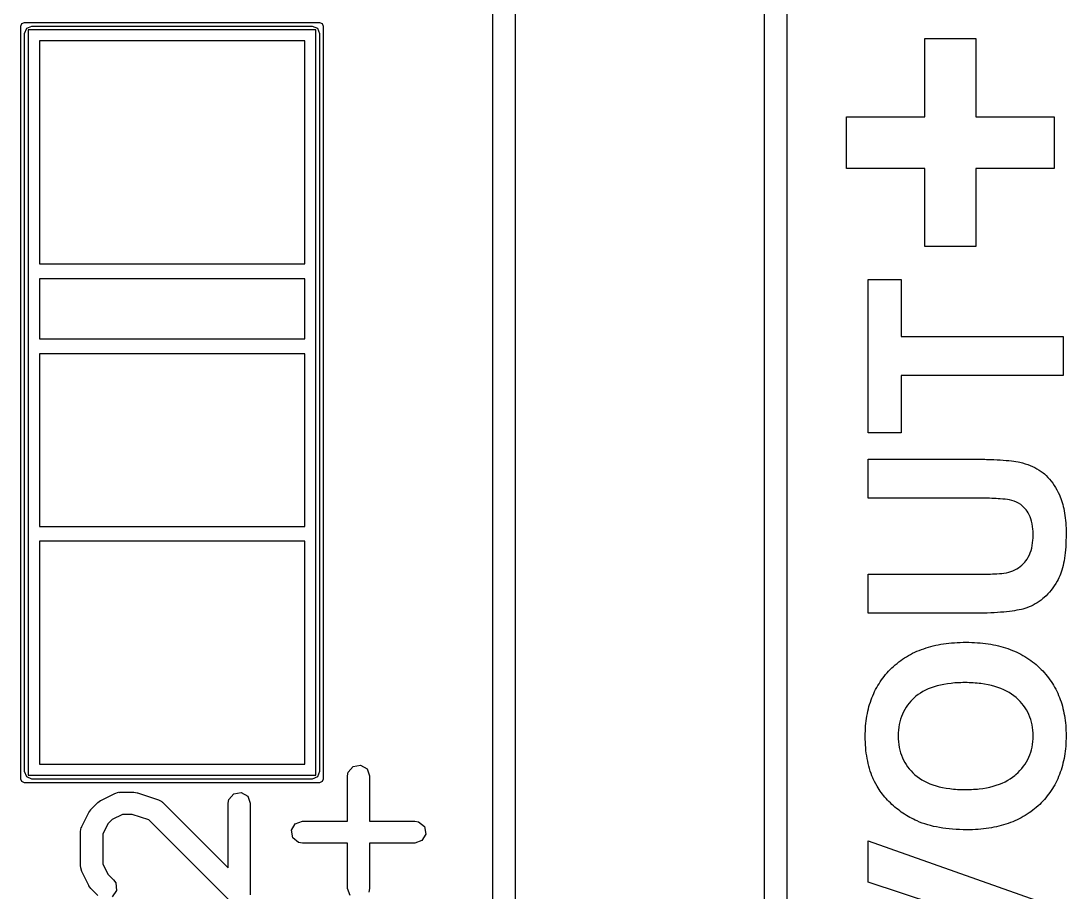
# Model space of a CAD drawing. Extents: x 107 to 207, y -142 to -86.
# Drawn here: x 190.75 to 197.83, y -131.92 to -126.01 of the extents above; entities that cross this region are included whole.
import ezdxf

# ---------------------------------------------------------------- set-up
doc = ezdxf.new("R2010")
doc.units = 0
doc.layers.add('BLACK', color=7, linetype='CONTINUOUS')

msp = doc.modelspace()

# ---------------------------------------------------------------- linework, layer by layer
at = {"layer": 'BLACK', "linetype": 'CONTINUOUS'}
for p, q in [((193.95, -134.679373), (193.95, -86.11)), ((194.1, -95.785), (194.1, -132.185)), ((195.7914, -132.989), (195.7914, -111.4426)), ((195.9414, -125.8432), (195.9414, -132.914)), ((190.75, -126.05), (190.757322, -126.032322)), ((190.757322, -126.032322), (190.775, -126.025)), ((190.775, -126.025), (192.775, -126.025)), ((192.775, -126.025), (192.792678, -126.032322)), ((192.792678, -126.032322), (192.8, -126.05)), ((190.75, -131.15), (190.75, -126.05)), ((190.775, -126.1), (190.789645, -126.064645)), ((190.775, -131.1), (190.775, -126.1)), ((190.789645, -126.064645), (190.825, -126.05)), ((190.8, -126.075), (190.8, -131.125)), ((192.75, -126.075), (190.8, -126.075)), ((190.825, -126.05), (192.725, -126.05)), ((192.725, -126.05), (192.760355, -126.064645)), ((192.75, -131.125), (192.75, -126.075)), ((192.760355, -126.064645), (192.775, -126.1)), ((192.775, -126.1), (192.775, -131.1)), ((192.8, -126.05), (192.8, -131.15)), ((190.875, -126.15), (190.875, -127.661)), ((192.675, -126.15), (190.875, -126.15)), ((192.675, -127.661), (192.675, -126.15)), ((196.878265, -126.663977), (196.878265, -126.134947)), ((196.878265, -126.134947), (197.222159, -126.134947)), ((197.222159, -126.134947), (197.222159, -126.663977)), ((196.346793, -127.015687), (196.346793, -126.663977)), ((196.346793, -126.663977), (196.878265, -126.663977)), ((197.222159, -126.663977), (197.753632, -126.663977)), ((197.753632, -126.663977), (197.753632, -127.015687)), ((196.878265, -127.015687), (196.346793, -127.015687)), ((196.878265, -127.543251), (196.878265, -127.015687)), ((197.753632, -127.015687), (197.222159, -127.015687)), ((197.222159, -127.015687), (197.222159, -127.543251)), ((197.222159, -127.543251), (196.878265, -127.543251)), ((190.875, -127.661), (192.675, -127.661)), ((190.875, -127.761), (190.875, -128.169)), ((192.675, -127.761), (190.875, -127.761)), ((192.675, -128.169), (192.675, -127.761)), ((196.493634, -128.805777), (196.493634, -127.765595)), ((196.493634, -127.765595), (196.717165, -127.765595)), ((196.717165, -127.765595), (196.717165, -128.152964)), ((196.717165, -128.152964), (197.8145, -128.152964)), ((197.8145, -128.152964), (197.8145, -128.417455)), ((190.875, -128.169), (192.675, -128.169)), ((190.875, -128.269), (190.875, -129.439)), ((192.675, -128.269), (190.875, -128.269)), ((192.675, -129.439), (192.675, -128.269)), ((197.8145, -128.417455), (196.717165, -128.417455)), ((196.717165, -128.417455), (196.717165, -128.805777)), ((196.717165, -128.805777), (196.493634, -128.805777)), ((196.493634, -129.247441), (196.493634, -128.983268)), ((196.493634, -128.983268), (197.186136, -128.983268)), ((197.186136, -128.983268), (197.200844, -128.983289)), ((197.200844, -128.983289), (197.215279, -128.983352)), ((197.215279, -128.983352), (197.229442, -128.983458)), ((197.229442, -128.983458), (197.243333, -128.983605)), ((197.243333, -128.983605), (197.256952, -128.983795)), ((197.256952, -128.983795), (197.270299, -128.984027)), ((197.270299, -128.984027), (197.283373, -128.984301)), ((197.283373, -128.984301), (197.296175, -128.984617)), ((197.296175, -128.984617), (197.320962, -128.985376)), ((197.320962, -128.985376), (197.344661, -128.986304)), ((197.344661, -128.986304), (197.36727, -128.987401)), ((197.36727, -128.987401), (197.38879, -128.988666)), ((197.38879, -128.988666), (197.409222, -128.990099)), ((197.409222, -128.990099), (197.428564, -128.991702)), ((197.428564, -128.991702), (197.446818, -128.993473)), ((197.446818, -128.993473), (197.463982, -128.995413)), ((197.463982, -128.995413), (197.480057, -128.997521)), ((197.480057, -128.997521), (197.495044, -128.999799)), ((197.495044, -128.999799), (197.508941, -129.002244)), ((197.508941, -129.002244), (197.52175, -129.004859)), ((197.52175, -129.004859), (197.539878, -129.009169)), ((197.539878, -129.009169), (197.557471, -129.01412)), ((197.557471, -129.01412), (197.574527, -129.019714)), ((197.574527, -129.019714), (197.591048, -129.025949)), ((197.591048, -129.025949), (197.607033, -129.032826)), ((197.607033, -129.032826), (197.622482, -129.040345)), ((197.622482, -129.040345), (197.637395, -129.048506)), ((197.637395, -129.048506), (197.651773, -129.057309)), ((197.651773, -129.057309), (197.665614, -129.066753)), ((197.665614, -129.066753), (197.67892, -129.07684)), ((197.67892, -129.07684), (197.687493, -129.08392)), ((197.687493, -129.08392), (197.699874, -129.095039)), ((197.699874, -129.095039), (197.711776, -129.106845)), ((197.711776, -129.106845), (197.723197, -129.119337)), ((197.723197, -129.119337), (197.734138, -129.132515)), ((197.734138, -129.132515), (197.7446, -129.14638)), ((197.7446, -129.14638), (197.754581, -129.160932)), ((197.754581, -129.160932), (197.764082, -129.17617)), ((197.764082, -129.17617), (197.773103, -129.192094)), ((197.773103, -129.192094), (197.781645, -129.208705)), ((197.781645, -129.208705), (197.789706, -129.226002)), ((197.789706, -129.226002), (197.794814, -129.237916)), ((197.225825, -129.247441), (196.493634, -129.247441)), ((197.245122, -129.247487), (197.225825, -129.247441)), ((197.263719, -129.247625), (197.245122, -129.247487)), ((197.281616, -129.247854), (197.263719, -129.247625)), ((197.298814, -129.248175), (197.281616, -129.247854)), ((197.315313, -129.248588), (197.298814, -129.248175)), ((197.331112, -129.249093), (197.315313, -129.248588)), ((197.346211, -129.24969), (197.331112, -129.249093)), ((197.360611, -129.250378), (197.346211, -129.24969)), ((197.374311, -129.251158), (197.360611, -129.250378)), ((197.387312, -129.25203), (197.374311, -129.251158)), ((197.405501, -129.25351), (197.387312, -129.25203)), ((197.422117, -129.255197), (197.405501, -129.25351)), ((197.437159, -129.25709), (197.422117, -129.255197)), ((197.450627, -129.259189), (197.437159, -129.25709)), ((197.467207, -129.262761), (197.450627, -129.259189)), ((197.483132, -129.267762), (197.467207, -129.262761)), ((197.498403, -129.274192), (197.483132, -129.267762)), ((197.513018, -129.28205), (197.498403, -129.274192)), ((197.526979, -129.291338), (197.513018, -129.28205)), ((197.53702, -129.299241), (197.526979, -129.291338)), ((197.794814, -129.237916), (197.799658, -129.250173)), ((197.799658, -129.250173), (197.80419, -129.262895)), ((197.80419, -129.262895), (197.80841, -129.276081)), ((197.80841, -129.276081), (197.812317, -129.28973)), ((197.812317, -129.28973), (197.815911, -129.303843)), ((197.546692, -129.307948), (197.53702, -129.299241)), ((197.555996, -129.317458), (197.546692, -129.307948)), ((197.564932, -129.327772), (197.555996, -129.317458)), ((197.570546, -129.335134), (197.564932, -129.327772)), ((197.578287, -129.346989), (197.570546, -129.335134)), ((197.585213, -129.359822), (197.578287, -129.346989)), ((197.591325, -129.373631), (197.585213, -129.359822)), ((197.815911, -129.303843), (197.819193, -129.318421)), ((197.819193, -129.318421), (197.822162, -129.333462)), ((197.822162, -129.333462), (197.824819, -129.348967)), ((197.824819, -129.348967), (197.827163, -129.364935)), ((197.827163, -129.364935), (197.829195, -129.381368)), ((190.875, -129.439), (192.675, -129.439)), ((197.596622, -129.388417), (197.591325, -129.373631)), ((197.601104, -129.404179), (197.596622, -129.388417)), ((197.60477, -129.420919), (197.601104, -129.404179)), ((197.607623, -129.438635), (197.60477, -129.420919)), ((197.60966, -129.457328), (197.607623, -129.438635)), ((197.829195, -129.381368), (197.830914, -129.398265)), ((197.830914, -129.398265), (197.83232, -129.415625)), ((197.83232, -129.415625), (197.833414, -129.433449)), ((197.833414, -129.433449), (197.834195, -129.451738)), ((197.610565, -129.470332), (197.60966, -129.457328)), ((197.611108, -129.483771), (197.610565, -129.470332)), ((197.610857, -129.517954), (197.611241, -129.504504)), ((197.611289, -129.497643), (197.611108, -129.483771)), ((197.611241, -129.504504), (197.611289, -129.497643)), ((197.834195, -129.451738), (197.834664, -129.47049)), ((197.834821, -129.489705), (197.834651, -129.51277)), ((197.834664, -129.47049), (197.834821, -129.489705)), ((190.875, -129.539), (190.875, -131.05)), ((192.675, -129.539), (190.875, -129.539)), ((192.675, -131.05), (192.675, -129.539)), ((197.601869, -129.585454), (197.605474, -129.568131)), ((197.605474, -129.568131), (197.608214, -129.549994)), ((197.608214, -129.549994), (197.610088, -129.531041)), ((197.610088, -129.531041), (197.610857, -129.517954)), ((197.832102, -129.577737), (197.830572, -129.597983)), ((197.833291, -129.556786), (197.832102, -129.577737)), ((197.834141, -129.53513), (197.833291, -129.556786)), ((197.834651, -129.51277), (197.834141, -129.53513)), ((197.57087, -129.659844), (197.5788, -129.646595)), ((197.5788, -129.646595), (197.585865, -129.632532)), ((197.585865, -129.632532), (197.592065, -129.617654)), ((197.592065, -129.617654), (197.5974, -129.601962)), ((197.5974, -129.601962), (197.601869, -129.585454)), ((197.826494, -129.636363), (197.823946, -129.654496)), ((197.828703, -129.617525), (197.826494, -129.636363)), ((197.830572, -129.597983), (197.828703, -129.617525)), ((197.500733, -129.726824), (197.512873, -129.719125)), ((197.512873, -129.719125), (197.52445, -129.710601)), ((197.52445, -129.710601), (197.535463, -129.70125)), ((197.535463, -129.70125), (197.545912, -129.691074)), ((197.545912, -129.691074), (197.555797, -129.680071)), ((197.555797, -129.680071), (197.562075, -129.672277)), ((197.562075, -129.672277), (197.57087, -129.659844)), ((197.810352, -129.719984), (197.806104, -129.734594)), ((197.81426, -129.704669), (197.810352, -129.719984)), ((197.817828, -129.688649), (197.81426, -129.704669)), ((197.821057, -129.671925), (197.817828, -129.688649)), ((197.823946, -129.654496), (197.821057, -129.671925)), ((196.493634, -130.02726), (196.493634, -129.762769)), ((196.493634, -129.762769), (197.210585, -129.762769)), ((197.210585, -129.762769), (197.231429, -129.762731)), ((197.231429, -129.762731), (197.251336, -129.762615)), ((197.251336, -129.762615), (197.270305, -129.762423)), ((197.270305, -129.762423), (197.288336, -129.762154)), ((197.288336, -129.762154), (197.30543, -129.761808)), ((197.30543, -129.761808), (197.321586, -129.761385)), ((197.321586, -129.761385), (197.336805, -129.760885)), ((197.336805, -129.760885), (197.351085, -129.760308)), ((197.351085, -129.760308), (197.364428, -129.759655)), ((197.364428, -129.759655), (197.382685, -129.75853)), ((197.382685, -129.75853), (197.398832, -129.757232)), ((197.398832, -129.757232), (197.412869, -129.755762)), ((197.412869, -129.755762), (197.428303, -129.753532)), ((197.428303, -129.753532), (197.431576, -129.752926)), ((197.431576, -129.752926), (197.446534, -129.749358)), ((197.446534, -129.749358), (197.46093, -129.744963)), ((197.46093, -129.744963), (197.474761, -129.739743)), ((197.474761, -129.739743), (197.488029, -129.733696)), ((197.488029, -129.733696), (197.500733, -129.726824)), ((197.785743, -129.786146), (197.779965, -129.797775)), ((197.791321, -129.7742), (197.785743, -129.786146)), ((197.796588, -129.761702), (197.791321, -129.7742)), ((197.801516, -129.748501), (197.796588, -129.761702)), ((197.806104, -129.734594), (197.801516, -129.748501)), ((197.744591, -129.856059), (197.733889, -129.870288)), ((197.754841, -129.841116), (197.744591, -129.856059)), ((197.764639, -129.825458), (197.754841, -129.841116)), ((197.773985, -129.809087), (197.764639, -129.825458)), ((197.779965, -129.797775), (197.773985, -129.809087)), ((197.677968, -129.927242), (197.664812, -129.937442)), ((197.686559, -129.920058), (197.677968, -129.927242)), ((197.69907, -129.908687), (197.686559, -129.920058)), ((197.711128, -129.896602), (197.69907, -129.908687)), ((197.722735, -129.883802), (197.711128, -129.896602)), ((197.733889, -129.870288), (197.722735, -129.883802)), ((197.517002, -130.004376), (197.501568, -130.007326)), ((197.531593, -130.001223), (197.517002, -130.004376)), ((197.541132, -129.998851), (197.531593, -130.001223)), ((197.555343, -129.994729), (197.541132, -129.998851)), ((197.569437, -129.989932), (197.555343, -129.994729)), ((197.583413, -129.984459), (197.569437, -129.989932)), ((197.597273, -129.978311), (197.583413, -129.984459)), ((197.611015, -129.971488), (197.597273, -129.978311)), ((197.62464, -129.96399), (197.611015, -129.971488)), ((197.638148, -129.955816), (197.62464, -129.96399)), ((197.651538, -129.946967), (197.638148, -129.955816)), ((197.664812, -129.937442), (197.651538, -129.946967)), ((197.196931, -130.02726), (196.493634, -130.02726)), ((197.210658, -130.027234), (197.196931, -130.02726)), ((197.224173, -130.027158), (197.210658, -130.027234)), ((197.237478, -130.027031), (197.224173, -130.027158)), ((197.250572, -130.026853), (197.237478, -130.027031)), ((197.276127, -130.026344), (197.250572, -130.026853)), ((197.300838, -130.025632), (197.276127, -130.026344)), ((197.324707, -130.024717), (197.300838, -130.025632)), ((197.347732, -130.023598), (197.324707, -130.024717)), ((197.369913, -130.022276), (197.347732, -130.023598)), ((197.391251, -130.02075), (197.369913, -130.022276)), ((197.411746, -130.019022), (197.391251, -130.02075)), ((197.431397, -130.017089), (197.411746, -130.019022)), ((197.450205, -130.014953), (197.431397, -130.017089)), ((197.468169, -130.012614), (197.450205, -130.014953)), ((197.48529, -130.010072), (197.468169, -130.012614)), ((197.501568, -130.007326), (197.48529, -130.010072)), ((196.809111, -130.291646), (196.823832, -130.285031)), ((196.823832, -130.285031), (196.83883, -130.278756)), ((196.83883, -130.278756), (196.854103, -130.272819)), ((196.854103, -130.272819), (196.869652, -130.267222)), ((196.869652, -130.267222), (196.885477, -130.261964)), ((196.885477, -130.261964), (196.901579, -130.257045)), ((196.901579, -130.257045), (196.917956, -130.252466)), ((196.917956, -130.252466), (196.934609, -130.248226)), ((196.934609, -130.248226), (196.951538, -130.244325)), ((196.951538, -130.244325), (196.968743, -130.240763)), ((196.968743, -130.240763), (196.986224, -130.23754)), ((196.986224, -130.23754), (197.003981, -130.234657)), ((197.003981, -130.234657), (197.022014, -130.232113)), ((197.022014, -130.232113), (197.040323, -130.229908)), ((197.040323, -130.229908), (197.058908, -130.228042)), ((197.058908, -130.228042), (197.077769, -130.226516)), ((197.077769, -130.226516), (197.096906, -130.225328)), ((197.096906, -130.225328), (197.116318, -130.22448)), ((197.116318, -130.22448), (197.136007, -130.223971)), ((197.136007, -130.223971), (197.155972, -130.223802)), ((197.155972, -130.223802), (197.175761, -130.22397)), ((197.175761, -130.22397), (197.195278, -130.224475)), ((197.195278, -130.224475), (197.214525, -130.225317)), ((197.214525, -130.225317), (197.2335, -130.226496)), ((197.2335, -130.226496), (197.252205, -130.228011)), ((197.252205, -130.228011), (197.270639, -130.229863)), ((197.270639, -130.229863), (197.288801, -130.232052)), ((197.288801, -130.232052), (197.306693, -130.234577)), ((197.306693, -130.234577), (197.324313, -130.23744)), ((197.324313, -130.23744), (197.341663, -130.240639)), ((197.341663, -130.240639), (197.358741, -130.244175)), ((197.358741, -130.244175), (197.375549, -130.248047)), ((197.375549, -130.248047), (197.392085, -130.252256)), ((197.392085, -130.252256), (197.408351, -130.256802)), ((197.408351, -130.256802), (197.424346, -130.261685)), ((197.424346, -130.261685), (197.440069, -130.266905)), ((197.440069, -130.266905), (197.455522, -130.272461)), ((197.455522, -130.272461), (197.470703, -130.278354)), ((197.470703, -130.278354), (197.485614, -130.284583)), ((197.485614, -130.284583), (197.500253, -130.29115)), ((196.689037, -130.366444), (196.701275, -130.356776)), ((196.701275, -130.356776), (196.713788, -130.347448)), ((196.713788, -130.347448), (196.726578, -130.338458)), ((196.726578, -130.338458), (196.739643, -130.329808)), ((196.739643, -130.329808), (196.752985, -130.321497)), ((196.752985, -130.321497), (196.766602, -130.313526)), ((196.766602, -130.313526), (196.780496, -130.305893)), ((196.780496, -130.305893), (196.794665, -130.2986)), ((196.794665, -130.2986), (196.809111, -130.291646)), ((197.500253, -130.29115), (197.514622, -130.298053)), ((197.514622, -130.298053), (197.528719, -130.305293)), ((197.528719, -130.305293), (197.542546, -130.31287)), ((197.542546, -130.31287), (197.556101, -130.320783)), ((197.556101, -130.320783), (197.569386, -130.329033)), ((197.569386, -130.329033), (197.582399, -130.33762)), ((197.582399, -130.33762), (197.595142, -130.346544)), ((197.595142, -130.346544), (197.607613, -130.355804)), ((197.607613, -130.355804), (197.619814, -130.365401)), ((196.611636, -130.442714), (196.621693, -130.431067)), ((196.621693, -130.431067), (196.632102, -130.419646)), ((196.632102, -130.419646), (196.642864, -130.408451)), ((196.642864, -130.408451), (196.65398, -130.397483)), ((196.65398, -130.397483), (196.665389, -130.386797)), ((196.665389, -130.386797), (196.677075, -130.376451)), ((196.677075, -130.376451), (196.689037, -130.366444)), ((197.619814, -130.365401), (197.631743, -130.375335)), ((197.631743, -130.375335), (197.643402, -130.385605)), ((197.643402, -130.385605), (197.654789, -130.396213)), ((197.654789, -130.396213), (197.665865, -130.407102)), ((197.665865, -130.407102), (197.67659, -130.418217)), ((197.67659, -130.418217), (197.686963, -130.429558)), ((197.686963, -130.429558), (197.696984, -130.441126)), ((196.566646, -130.504346), (196.574938, -130.491567)), ((196.574938, -130.491567), (196.583583, -130.479014)), ((196.583583, -130.479014), (196.592581, -130.466688)), ((196.592581, -130.466688), (196.601932, -130.454588)), ((196.601932, -130.454588), (196.611636, -130.442714)), ((197.055304, -130.501908), (197.030399, -130.504994)), ((197.068097, -130.500654), (197.055304, -130.501908)), ((197.081117, -130.499594), (197.068097, -130.500654)), ((197.094364, -130.498726), (197.081117, -130.499594)), ((197.107838, -130.498051), (197.094364, -130.498726)), ((197.121539, -130.497569), (197.107838, -130.498051)), ((197.135467, -130.497279), (197.121539, -130.497569)), ((197.149622, -130.497183), (197.135467, -130.497279)), ((197.163936, -130.497282), (197.149622, -130.497183)), ((197.178026, -130.497578), (197.163936, -130.497282)), ((197.19189, -130.498073), (197.178026, -130.497578)), ((197.205529, -130.498765), (197.19189, -130.498073)), ((197.218943, -130.499656), (197.205529, -130.498765)), ((197.232132, -130.500744), (197.218943, -130.499656)), ((197.245096, -130.50203), (197.232132, -130.500744)), ((197.257835, -130.503513), (197.245096, -130.50203)), ((197.696984, -130.441126), (197.706654, -130.452921)), ((197.706654, -130.452921), (197.715972, -130.464941)), ((197.715972, -130.464941), (197.724938, -130.477188)), ((197.724938, -130.477188), (197.733553, -130.489662)), ((197.733553, -130.489662), (197.741816, -130.502361)), ((197.741816, -130.502361), (197.749728, -130.515287)), ((196.524302, -130.585774), (196.530477, -130.571637)), ((196.530477, -130.571637), (196.537005, -130.557726)), ((196.537005, -130.557726), (196.543886, -130.544041)), ((196.543886, -130.544041), (196.55112, -130.530583)), ((196.55112, -130.530583), (196.558706, -130.517351)), ((196.558706, -130.517351), (196.566646, -130.504346)), ((196.847108, -130.567482), (196.831282, -130.578283)), ((196.863842, -130.557453), (196.847108, -130.567482)), ((196.881484, -130.548196), (196.863842, -130.557453)), ((196.900034, -130.53971), (196.881484, -130.548196)), ((196.919492, -130.531995), (196.900034, -130.53971)), ((196.939857, -130.525052), (196.919492, -130.531995)), ((196.961131, -130.51888), (196.939857, -130.525052)), ((196.983312, -130.51348), (196.961131, -130.51888)), ((197.006402, -130.508851), (196.983312, -130.51348)), ((197.030399, -130.504994), (197.006402, -130.508851)), ((197.282637, -130.507074), (197.257835, -130.503513)), ((197.306539, -130.511426), (197.282637, -130.507074)), ((197.32954, -130.51657), (197.306539, -130.511426)), ((197.351641, -130.522505), (197.32954, -130.51657)), ((197.372841, -130.529231), (197.351641, -130.522505)), ((197.393141, -130.536748), (197.372841, -130.529231)), ((197.412541, -130.545057), (197.393141, -130.536748)), ((197.43104, -130.554157), (197.412541, -130.545057)), ((197.448638, -130.564048), (197.43104, -130.554157)), ((197.465336, -130.574731), (197.448638, -130.564048)), ((197.749728, -130.515287), (197.757287, -130.52844)), ((197.757287, -130.52844), (197.764496, -130.541819)), ((197.764496, -130.541819), (197.771352, -130.555424)), ((197.771352, -130.555424), (197.777857, -130.569255)), ((197.777857, -130.569255), (197.784011, -130.583313)), ((196.50313, -130.644586), (196.507894, -130.629543)), ((196.507894, -130.629543), (196.51301, -130.614727)), ((196.51301, -130.614727), (196.51848, -130.600137)), ((196.51848, -130.600137), (196.524302, -130.585774)), ((196.771046, -130.635226), (196.76007, -130.649332)), ((196.782901, -130.621624), (196.771046, -130.635226)), ((196.795634, -130.608525), (196.782901, -130.621624)), ((196.809245, -130.59593), (196.795634, -130.608525)), ((196.816363, -130.589855), (196.809245, -130.59593)), ((196.831282, -130.578283), (196.816363, -130.589855)), ((197.481134, -130.586205), (197.465336, -130.574731)), ((197.496031, -130.59847), (197.481134, -130.586205)), ((197.509988, -130.611353), (197.496031, -130.59847)), ((197.523045, -130.62468), (197.509988, -130.611353)), ((197.535201, -130.638451), (197.523045, -130.62468)), ((197.546457, -130.652666), (197.535201, -130.638451)), ((197.784011, -130.583313), (197.789813, -130.597597)), ((197.789813, -130.597597), (197.795263, -130.612108)), ((197.795263, -130.612108), (197.800361, -130.626845)), ((197.800361, -130.626845), (197.805108, -130.641808)), ((197.805108, -130.641808), (197.809504, -130.656997)), ((196.484605, -130.723194), (196.487604, -130.70702)), ((196.487604, -130.70702), (196.490956, -130.691072)), ((196.490956, -130.691072), (196.494661, -130.67535)), ((196.494661, -130.67535), (196.498719, -130.659855)), ((196.498719, -130.659855), (196.50313, -130.644586)), ((196.724944, -130.710791), (196.718358, -130.727415)), ((196.732408, -130.694671), (196.724944, -130.710791)), ((196.740751, -130.679055), (196.732408, -130.694671)), ((196.749971, -130.663942), (196.740751, -130.679055)), ((196.76007, -130.649332), (196.749971, -130.663942)), ((197.556812, -130.667325), (197.546457, -130.652666)), ((197.566267, -130.682428), (197.556812, -130.667325)), ((197.574821, -130.697976), (197.566267, -130.682428)), ((197.582475, -130.713967), (197.574821, -130.697976)), ((197.589228, -130.730402), (197.582475, -130.713967)), ((197.809504, -130.656997), (197.813547, -130.672413)), ((197.813547, -130.672413), (197.817239, -130.688056)), ((197.817239, -130.688056), (197.82058, -130.703924)), ((197.82058, -130.703924), (197.823569, -130.720019)), ((196.476136, -130.790156), (196.477724, -130.773076)), ((196.477724, -130.773076), (196.479665, -130.756222)), ((196.479665, -130.756222), (196.481958, -130.739595)), ((196.481958, -130.739595), (196.484605, -130.723194)), ((196.703869, -130.780308), (196.700796, -130.798946)), ((196.707821, -130.762173), (196.703869, -130.780308)), ((196.712651, -130.744542), (196.707821, -130.762173)), ((196.718358, -130.727415), (196.712651, -130.744542)), ((197.595081, -130.747281), (197.589228, -130.730402)), ((197.600034, -130.764604), (197.595081, -130.747281)), ((197.604086, -130.782371), (197.600034, -130.764604)), ((197.607237, -130.800583), (197.604086, -130.782371)), ((197.823569, -130.720019), (197.826206, -130.736341)), ((197.826206, -130.736341), (197.828491, -130.752888)), ((197.828491, -130.752888), (197.830425, -130.769662)), ((197.830425, -130.769662), (197.832008, -130.786663)), ((196.473341, -130.857881), (196.47349, -130.842753)), ((196.47349, -130.842753), (196.474019, -130.824994)), ((196.474019, -130.824994), (196.474901, -130.807462)), ((196.474901, -130.807462), (196.476136, -130.790156)), ((196.697283, -130.837732), (196.696844, -130.857881)), ((196.6986, -130.818087), (196.697283, -130.837732)), ((196.700796, -130.798946), (196.6986, -130.818087)), ((197.609489, -130.819238), (197.607237, -130.800583)), ((197.610839, -130.838337), (197.609489, -130.819238)), ((197.611289, -130.857881), (197.610839, -130.838337)), ((197.832008, -130.786663), (197.833238, -130.80389)), ((197.833238, -130.80389), (197.834117, -130.821343)), ((197.834117, -130.821343), (197.834645, -130.839022)), ((197.834645, -130.839022), (197.834821, -130.856928)), ((196.473313, -130.860738), (196.473341, -130.857881)), ((196.473517, -130.880557), (196.473313, -130.860738)), ((196.474127, -130.900085), (196.473517, -130.880557)), ((196.475144, -130.919324), (196.474127, -130.900085)), ((196.476568, -130.938272), (196.475144, -130.919324)), ((196.696844, -130.857881), (196.697288, -130.878073)), ((196.697288, -130.878073), (196.69862, -130.897769)), ((196.69862, -130.897769), (196.70084, -130.916968)), ((196.70084, -130.916968), (196.703949, -130.935672)), ((197.604026, -130.933489), (197.607204, -130.915234)), ((197.607204, -130.915234), (197.609474, -130.896548)), ((197.609474, -130.896548), (197.610836, -130.87743)), ((197.610836, -130.87743), (197.611289, -130.857881)), ((197.833247, -130.910647), (197.832022, -130.928086)), ((197.834121, -130.892975), (197.833247, -130.910647)), ((197.834646, -130.875068), (197.834121, -130.892975)), ((197.834821, -130.856928), (197.834646, -130.875068)), ((196.478398, -130.956929), (196.476568, -130.938272)), ((196.480636, -130.975297), (196.478398, -130.956929)), ((196.48328, -130.993374), (196.480636, -130.975297)), ((196.486331, -131.011161), (196.48328, -130.993374)), ((196.703949, -130.935672), (196.707945, -130.95388)), ((196.707945, -130.95388), (196.712829, -130.971591)), ((196.712829, -130.971591), (196.718601, -130.988806)), ((196.718601, -130.988806), (196.725262, -131.005525)), ((197.582237, -131.002192), (197.589046, -130.985663)), ((197.589046, -130.985663), (197.594947, -130.968704)), ((197.594947, -130.968704), (197.599941, -130.951312)), ((197.599941, -130.951312), (197.604026, -130.933489)), ((197.823628, -130.995504), (197.820655, -131.011774)), ((197.826251, -130.979), (197.823628, -130.995504)), ((197.828525, -130.962263), (197.826251, -130.979)), ((197.830448, -130.945291), (197.828525, -130.962263)), ((197.832022, -130.928086), (197.830448, -130.945291)), ((190.875, -131.05), (192.675, -131.05)), ((192.968389, -131.103395), (193.001366, -131.064095)), ((193.001366, -131.064095), (193.05189, -131.055186)), ((193.05189, -131.055186), (193.096319, -131.080838)), ((196.489789, -131.028658), (196.486331, -131.011161)), ((196.493654, -131.045865), (196.489789, -131.028658)), ((196.497926, -131.062781), (196.493654, -131.045865)), ((196.502604, -131.079407), (196.497926, -131.062781)), ((196.725262, -131.005525), (196.73281, -131.021749)), ((196.73281, -131.021749), (196.741247, -131.037475)), ((196.741247, -131.037475), (196.750571, -131.052706)), ((196.750571, -131.052706), (196.760784, -131.067441)), ((196.760784, -131.067441), (196.771885, -131.08168)), ((197.534572, -131.078358), (197.545921, -131.063988)), ((197.545921, -131.063988), (197.556362, -131.049186)), ((197.556362, -131.049186), (197.565895, -131.033953)), ((197.565895, -131.033953), (197.57452, -131.018288)), ((197.57452, -131.018288), (197.582237, -131.002192)), ((197.809638, -131.059181), (197.805265, -131.074515)), ((197.81366, -131.043612), (197.809638, -131.059181)), ((197.817332, -131.02781), (197.81366, -131.043612)), ((197.820655, -131.011774), (197.817332, -131.02781)), ((190.789645, -131.135355), (190.775, -131.1)), ((190.825, -131.15), (190.789645, -131.135355)), ((190.8, -131.125), (192.75, -131.125)), ((192.760355, -131.135355), (192.725, -131.15)), ((192.775, -131.1), (192.760355, -131.135355)), ((192.963866, -131.129047), (192.968389, -131.103395)), ((192.963866, -131.434999), (192.963866, -131.129047)), ((193.096319, -131.080838), (193.113866, -131.129047)), ((193.113866, -131.129047), (193.113866, -131.434999)), ((196.507689, -131.095743), (196.502604, -131.079407)), ((196.513181, -131.111789), (196.507689, -131.095743)), ((196.51908, -131.127544), (196.513181, -131.111789)), ((196.525386, -131.14301), (196.51908, -131.127544)), ((196.771885, -131.08168), (196.783873, -131.095422)), ((196.783873, -131.095422), (196.79675, -131.108668)), ((196.79675, -131.108668), (196.810515, -131.121419)), ((196.810515, -131.121419), (196.825174, -131.13353)), ((196.825174, -131.13353), (196.840733, -131.14486)), ((197.456005, -131.148424), (197.472272, -131.137207)), ((197.472272, -131.137207), (197.487689, -131.125188)), ((197.487689, -131.125188), (197.495079, -131.118879)), ((197.495079, -131.118879), (197.509151, -131.105803)), ((197.509151, -131.105803), (197.522316, -131.092297)), ((197.522316, -131.092297), (197.534572, -131.078358)), ((197.78428, -131.133516), (197.778159, -131.147682)), ((197.790051, -131.119117), (197.78428, -131.133516)), ((197.795472, -131.104483), (197.790051, -131.119117)), ((197.800544, -131.089616), (197.795472, -131.104483)), ((197.805265, -131.074515), (197.800544, -131.089616)), ((190.757322, -131.167678), (190.75, -131.15)), ((190.775, -131.175), (190.757322, -131.167678)), ((192.775, -131.175), (190.775, -131.175)), ((192.725, -131.15), (190.825, -131.15)), ((192.792678, -131.167678), (192.775, -131.175)), ((192.8, -131.15), (192.792678, -131.167678)), ((196.527847, -131.148731), (196.525386, -131.14301)), ((196.535715, -131.165727), (196.527847, -131.148731)), ((196.544308, -131.182472), (196.535715, -131.165727)), ((196.553627, -131.198966), (196.544308, -131.182472)), ((196.560243, -131.209822), (196.553627, -131.198966)), ((196.567181, -131.220567), (196.560243, -131.209822)), ((196.840733, -131.14486), (196.857193, -131.155409)), ((196.857193, -131.155409), (196.874554, -131.165176)), ((196.874554, -131.165176), (196.892815, -131.174162)), ((196.892815, -131.174162), (196.911976, -131.182367)), ((196.911976, -131.182367), (196.932038, -131.18979)), ((196.932038, -131.18979), (196.953, -131.196432)), ((196.953, -131.196432), (196.974863, -131.202292)), ((196.974863, -131.202292), (196.997626, -131.207371)), ((196.997626, -131.207371), (197.021289, -131.211669)), ((197.271307, -131.213324), (197.295233, -131.209318)), ((197.295233, -131.209318), (197.318307, -131.20451)), ((197.318307, -131.20451), (197.340531, -131.198902)), ((197.340531, -131.198902), (197.361904, -131.192492)), ((197.361904, -131.192492), (197.382425, -131.185281)), ((197.382425, -131.185281), (197.402097, -131.177268)), ((197.402097, -131.177268), (197.420917, -131.168455)), ((197.420917, -131.168455), (197.438886, -131.15884)), ((197.438886, -131.15884), (197.456005, -131.148424)), ((197.750178, -131.202007), (197.742308, -131.215004)), ((197.757698, -131.188776), (197.750178, -131.202007)), ((197.764868, -131.175312), (197.757698, -131.188776)), ((197.771688, -131.161614), (197.764868, -131.175312)), ((197.778159, -131.147682), (197.771688, -131.161614)), ((191.291516, -131.294822), (191.386754, -131.247203)), ((191.386754, -131.247203), (191.41172, -131.239777)), ((191.41172, -131.239777), (191.416081, -131.240818)), ((191.416081, -131.240818), (191.420295, -131.239285)), ((191.420295, -131.239285), (191.515533, -131.239285)), ((191.515533, -131.239285), (191.537615, -131.243178)), ((191.537615, -131.243178), (191.53925, -131.243134)), ((191.53925, -131.243134), (191.682107, -131.290753)), ((192.159342, -131.288633), (192.192319, -131.249333)), ((192.192319, -131.249333), (192.242843, -131.240424)), ((192.242843, -131.240424), (192.287272, -131.266076)), ((192.287272, -131.266076), (192.304819, -131.314285)), ((196.574442, -131.2312), (196.567181, -131.220567)), ((196.582025, -131.241721), (196.574442, -131.2312)), ((196.589931, -131.252131), (196.582025, -131.241721)), ((196.598159, -131.262429), (196.589931, -131.252131)), ((196.606709, -131.272616), (196.598159, -131.262429)), ((196.615583, -131.282691), (196.606709, -131.272616)), ((197.021289, -131.211669), (197.045854, -131.215185)), ((197.045854, -131.215185), (197.058473, -131.21665)), ((197.058473, -131.21665), (197.071318, -131.21792)), ((197.071318, -131.21792), (197.084388, -131.218994)), ((197.084388, -131.218994), (197.097683, -131.219873)), ((197.097683, -131.219873), (197.111203, -131.220557)), ((197.111203, -131.220557), (197.124948, -131.221045)), ((197.124948, -131.221045), (197.138919, -131.221338)), ((197.138919, -131.221338), (197.153114, -131.221436)), ((197.153114, -131.221436), (197.167098, -131.221336)), ((197.167098, -131.221336), (197.180868, -131.221036)), ((197.180868, -131.221036), (197.194426, -131.220535)), ((197.194426, -131.220535), (197.207772, -131.219834)), ((197.207772, -131.219834), (197.220904, -131.218932)), ((197.220904, -131.218932), (197.233824, -131.217831)), ((197.233824, -131.217831), (197.246531, -131.216529)), ((197.246531, -131.216529), (197.271307, -131.213324)), ((197.697713, -131.27648), (197.687745, -131.288074)), ((197.707332, -131.264653), (197.697713, -131.27648)), ((197.7166, -131.252591), (197.707332, -131.264653)), ((197.725519, -131.240296), (197.7166, -131.252591)), ((197.734089, -131.227767), (197.725519, -131.240296)), ((197.742308, -131.215004), (197.734089, -131.227767)), ((191.224405, -131.35649), (191.272024, -131.308871)), ((191.272024, -131.308871), (191.29039, -131.296011)), ((191.29039, -131.296011), (191.291516, -131.294822)), ((191.682107, -131.290753), (191.705012, -131.303155)), ((191.705012, -131.303155), (191.707359, -131.306976)), ((191.707359, -131.306976), (191.711423, -131.308871)), ((191.711423, -131.308871), (192.154819, -131.752266)), ((192.154819, -131.314285), (192.159342, -131.288633)), ((192.154819, -131.752266), (192.154819, -131.314285)), ((192.304819, -131.314285), (192.304819, -131.933332)), ((196.624778, -131.292654), (196.615583, -131.282691)), ((196.634296, -131.302506), (196.624778, -131.292654)), ((196.644137, -131.312246), (196.634296, -131.302506)), ((196.654181, -131.321764), (196.644137, -131.312246)), ((196.664388, -131.331029), (196.654181, -131.321764)), ((196.67476, -131.340041), (196.664388, -131.331029)), ((196.685295, -131.3488), (196.67476, -131.340041)), ((196.695993, -131.357306), (196.685295, -131.3488)), ((197.620919, -131.352265), (197.608784, -131.361862)), ((197.63279, -131.342331), (197.620919, -131.352265)), ((197.644398, -131.332061), (197.63279, -131.342331)), ((197.655742, -131.321454), (197.644398, -131.332061)), ((197.666759, -131.310561), (197.655742, -131.321454)), ((197.677427, -131.299435), (197.666759, -131.310561)), ((197.687745, -131.288074), (197.677427, -131.299435)), ((191.162737, -131.47122), (191.210356, -131.375982)), ((191.210356, -131.375982), (191.223714, -131.357971)), ((191.223714, -131.357971), (191.224405, -131.35649)), ((191.438, -131.389285), (191.369484, -131.423543)), ((191.503363, -131.389285), (191.438, -131.389285)), ((191.617876, -131.427456), (191.503363, -131.389285)), ((196.706856, -131.365558), (196.695993, -131.357306)), ((196.717882, -131.373558), (196.706856, -131.365558)), ((196.729072, -131.381305), (196.717882, -131.373558)), ((196.740426, -131.388799), (196.729072, -131.381305)), ((196.751943, -131.39604), (196.740426, -131.388799)), ((196.763624, -131.403028), (196.751943, -131.39604)), ((196.775469, -131.409763), (196.763624, -131.403028)), ((196.787478, -131.416244), (196.775469, -131.409763)), ((196.79965, -131.422473), (196.787478, -131.416244)), ((196.811986, -131.428449), (196.79965, -131.422473)), ((197.516461, -131.419613), (197.502218, -131.426517)), ((197.530441, -131.412373), (197.516461, -131.419613)), ((197.544157, -131.404797), (197.530441, -131.412373)), ((197.557609, -131.396883), (197.544157, -131.404797)), ((197.570798, -131.388633), (197.557609, -131.396883)), ((197.583724, -131.380046), (197.570798, -131.388633)), ((197.596386, -131.371123), (197.583724, -131.380046)), ((197.608784, -131.361862), (197.596386, -131.371123)), ((191.154819, -131.504761), (191.159342, -131.479109)), ((191.159342, -131.479109), (191.162224, -131.475673)), ((191.162224, -131.475673), (191.162737, -131.47122)), ((191.339077, -131.45395), (191.304819, -131.522466)), ((191.369484, -131.423543), (191.339077, -131.45395)), ((192.176786, -131.986365), (191.617876, -131.427456)), ((192.584053, -131.496975), (192.609705, -131.452546)), ((192.609705, -131.452546), (192.657914, -131.434999)), ((192.657914, -131.434999), (192.963866, -131.434999)), ((193.113866, -131.434999), (193.419819, -131.434999)), ((193.419819, -131.434999), (193.445471, -131.439522)), ((193.445471, -131.439522), (193.484771, -131.472499)), ((193.484771, -131.472499), (193.49368, -131.523023)), ((196.824486, -131.434172), (196.811986, -131.428449)), ((196.841804, -131.4414), (196.824486, -131.434172)), ((196.859626, -131.448162), (196.841804, -131.4414)), ((196.877951, -131.454458), (196.859626, -131.448162)), ((196.89678, -131.460287), (196.877951, -131.454458)), ((196.916112, -131.46565), (196.89678, -131.460287)), ((196.935948, -131.470547), (196.916112, -131.46565)), ((196.956288, -131.474977), (196.935948, -131.470547)), ((196.977131, -131.478941), (196.956288, -131.474977)), ((196.998478, -131.482439), (196.977131, -131.478941)), ((197.020328, -131.48547), (196.998478, -131.482439)), ((197.042682, -131.488035), (197.020328, -131.48547)), ((197.065539, -131.490134), (197.042682, -131.488035)), ((197.0889, -131.491766), (197.065539, -131.490134)), ((197.112765, -131.492932), (197.0889, -131.491766)), ((197.137133, -131.493631), (197.112765, -131.492932)), ((197.162005, -131.493865), (197.137133, -131.493631)), ((197.181519, -131.493696), (197.162005, -131.493865)), ((197.20077, -131.493191), (197.181519, -131.493696)), ((197.219758, -131.492349), (197.20077, -131.493191)), ((197.238481, -131.491171), (197.219758, -131.492349)), ((197.256942, -131.489655), (197.238481, -131.491171)), ((197.275138, -131.487803), (197.256942, -131.489655)), ((197.293071, -131.485614), (197.275138, -131.487803)), ((197.310741, -131.483089), (197.293071, -131.485614)), ((197.328147, -131.480227), (197.310741, -131.483089)), ((197.345289, -131.477028), (197.328147, -131.480227)), ((197.362168, -131.473492), (197.345289, -131.477028)), ((197.378784, -131.469619), (197.362168, -131.473492)), ((197.395135, -131.46541), (197.378784, -131.469619)), ((197.411224, -131.460864), (197.395135, -131.46541)), ((197.427048, -131.455981), (197.411224, -131.460864)), ((197.442609, -131.450762), (197.427048, -131.455981)), ((197.457907, -131.445206), (197.442609, -131.450762)), ((197.472941, -131.439313), (197.457907, -131.445206)), ((197.487711, -131.433083), (197.472941, -131.439313)), ((197.502218, -131.426517), (197.487711, -131.433083)), ((191.154819, -131.742856), (191.154819, -131.504761)), ((191.304819, -131.522466), (191.304819, -131.725151)), ((192.592962, -131.547499), (192.584053, -131.496975)), ((192.632262, -131.580476), (192.592962, -131.547499)), ((193.49368, -131.523023), (193.468028, -131.567452)), ((192.657914, -131.584999), (192.632262, -131.580476)), ((192.963866, -131.584999), (192.657914, -131.584999)), ((192.963866, -131.890951), (192.963866, -131.584999)), ((193.419819, -131.584999), (193.113866, -131.584999)), ((193.113866, -131.584999), (193.113866, -131.890951)), ((193.468028, -131.567452), (193.419819, -131.584999)), ((196.493634, -131.84853), (196.493634, -131.568163)), ((196.493634, -131.568163), (197.8145, -132.036816)), ((191.156352, -131.747069), (191.154819, -131.742856)), ((191.155311, -131.75143), (191.156352, -131.747069)), ((191.162737, -131.776397), (191.155311, -131.75143)), ((191.210356, -131.871635), (191.162737, -131.776397)), ((191.304819, -131.725151), (191.339077, -131.793667)), ((191.339077, -131.793667), (191.37809, -131.83268)), ((191.37809, -131.83268), (191.39303, -131.854017)), ((191.211545, -131.87276), (191.210356, -131.871635)), ((191.224405, -131.891127), (191.211545, -131.87276)), ((191.272024, -131.938746), (191.224405, -131.891127)), ((191.397501, -131.905124), (191.368075, -131.94715)), ((191.39303, -131.854017), (191.397501, -131.905124)), ((192.981413, -131.93916), (192.963866, -131.890951)), ((193.113866, -131.890951), (193.109343, -131.916603)), ((197.469042, -132.16922), (196.493634, -131.84853))]:
    msp.add_line(p, q, dxfattribs=at)

doc.saveas('drawing.dxf')
